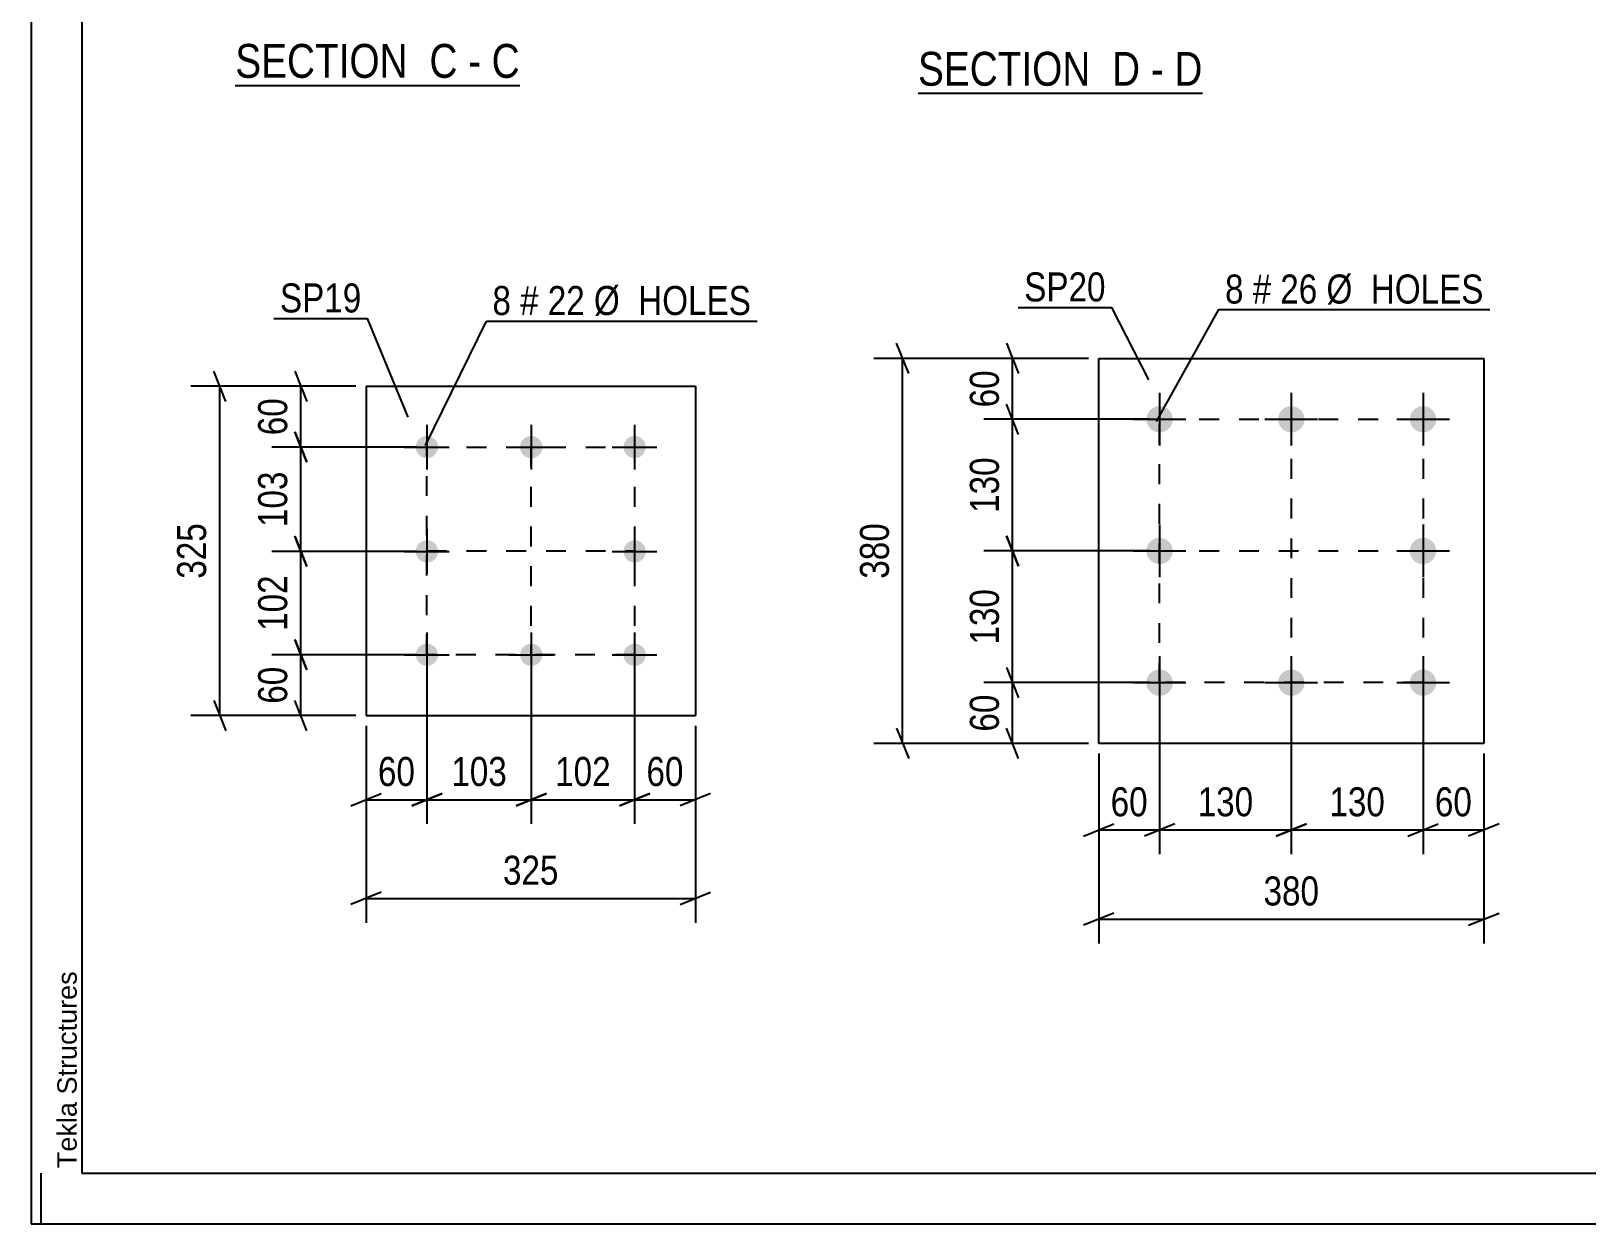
# Model space of a CAD drawing. Header units: millimetres. Extents: x 0 to 841, y 0 to 594.
# Drawn here: x 0 to 153.5, y 0 to 117.7 of the extents above; entities that cross this region are included whole.
import ezdxf

# ---------------------------------------------------------------- set-up
doc = ezdxf.new("R2010")
doc.units = ezdxf.units.MM
doc.linetypes.add('DXK_LINE_DOT2', pattern=[3.9198, 1.9599, -1.9599])
doc.styles.add('Arial', font='arial.ttf', dxfattribs={"height": 0.2})
doc.styles.add('Arial Narrow', font='ARIALN.TTF', dxfattribs={"height": 0.2})

# ---------------------------------------------------------------- blocks, each defined once
blk = doc.blocks.new('Unknown-317311686-1113')
at = {"color": 5, "linetype": 'Continuous'}
for p, q in [((0, 594), (0, 0)), ((5, 589), (5, 5)), ((1, 0), (1, 5)), ((5, 5), (836, 5)), ((0, 0), (841, 0))]:
    blk.add_line(p, q, dxfattribs=at)
at = {"color": 174, "linetype": 'Continuous', "style": 'Arial'}
blk.add_text('Tekla Structures', height=1.9102, rotation=90, dxfattribs=at).set_placement((4.5, 5.5))
blk = doc.blocks.new('Unknown-317311686-46 - 4762')
at = {"color": 6, "linetype": 'Continuous'}
blk.add_line((20.15, 112.37), (48.22, 112.37), dxfattribs=at)
at = {"color": 0, "linetype": 'Continuous'}
for points in [[(38.26, 113.12), (38.26, 116.62), (20.15, 116.62), (20.15, 113.12)], [(42.08, 113.12), (42.08, 116.62), (39.31, 116.62), (39.31, 113.12)], [(44.4, 113.12), (44.4, 116.62), (43.13, 116.62), (43.13, 113.12)], [(48.22, 113.12), (48.22, 116.62), (45.45, 116.62), (45.45, 113.12)]]:
    blk.add_wipeout(points, dxfattribs=at)
at = {"color": 7, "linetype": 'Continuous', "style": 'Arial Narrow'}
for s, p in [('SECTION ', (20.15, 113.12)), ('C', (39.31, 113.12)), ('C', (45.45, 113.12)), ('-', (43.13, 113.12))]:
    blk.add_text(s, height=3.34, dxfattribs=at).set_placement(p)
blk = doc.blocks.new('Unknown-317311686-47 - 5024')
at = {"color": 6, "linetype": 'Continuous'}
blk.add_line((87.53, 111.59), (115.6, 111.59), dxfattribs=at)
at = {"color": 0, "linetype": 'Continuous'}
for points in [[(105.63, 112.34), (105.63, 115.84), (87.53, 115.84), (87.53, 112.34)], [(109.45, 112.34), (109.45, 115.84), (106.68, 115.84), (106.68, 112.34)], [(111.78, 112.34), (111.78, 115.84), (110.5, 115.84), (110.5, 112.34)], [(115.6, 112.34), (115.6, 115.84), (112.83, 115.84), (112.83, 112.34)]]:
    blk.add_wipeout(points, dxfattribs=at)
at = {"color": 7, "linetype": 'Continuous', "style": 'Arial Narrow'}
for s, p in [('SECTION ', (87.53, 112.34)), ('D', (106.68, 112.34)), ('D', (112.83, 112.34)), ('-', (110.5, 112.34))]:
    blk.add_text(s, height=3.34, dxfattribs=at).set_placement(p)
blk = doc.blocks.new('Bolt-317311686-6414 - 6375')
at = {"linetype": 'Continuous'}
for points in [[(39.06, 77.77, -1), (39.06, 75.57, -1)], [(49.36, 77.77, -1), (49.36, 75.57, -1)], [(59.56, 77.77, -1), (59.56, 75.57, -1)], [(39.06, 67.47, -1), (39.06, 65.27, -1)], [(59.56, 67.47, -1), (59.56, 65.27, -1)], [(39.06, 57.27, -1), (39.06, 55.07, -1)], [(49.36, 57.27, -1), (49.36, 55.07, -1)], [(59.56, 57.27, -1), (59.56, 55.07, -1)]]:
    blk.add_hatch(color=1, dxfattribs=at).paths.add_polyline_path(points)
at = {"color": 1, "linetype": 'Continuous'}
for p, q in [((39.06, 78.87), (39.06, 74.47)), ((49.36, 78.87), (49.36, 74.47)), ((59.56, 78.87), (59.56, 74.47)), ((36.86, 76.67), (41.26, 76.67)), ((47.16, 76.67), (51.56, 76.67)), ((57.36, 76.67), (61.76, 76.67)), ((39.06, 68.57), (39.06, 64.17)), ((59.56, 68.57), (59.56, 64.17)), ((36.86, 66.37), (41.26, 66.37)), ((57.36, 66.37), (61.76, 66.37)), ((39.06, 58.37), (39.06, 53.97)), ((49.36, 58.37), (49.36, 53.97)), ((59.56, 58.37), (59.56, 53.97)), ((36.86, 56.17), (41.26, 56.17)), ((47.16, 56.17), (51.56, 56.17)), ((57.36, 56.17), (61.76, 56.17))]:
    blk.add_line(p, q, dxfattribs=at)
blk = doc.blocks.new('Part-317311686-6381 - 6375')
at = {"color": 2, "linetype": 'Continuous'}
for p, q in [((33.06, 82.67), (33.06, 50.17)), ((33.06, 82.67), (65.56, 82.67)), ((65.56, 82.67), (65.56, 50.17)), ((33.06, 50.17), (65.56, 50.17))]:
    blk.add_line(p, q, dxfattribs=at)
blk = doc.blocks.new('Part-317311686-6741 - 6735')
at = {"color": 2, "linetype": 'Continuous'}
for p, q in [((105.37, 47.42), (105.37, 85.42)), ((105.37, 85.42), (143.37, 85.42)), ((143.37, 85.42), (143.37, 47.42)), ((143.37, 47.42), (105.37, 47.42))]:
    blk.add_line(p, q, dxfattribs=at)
blk = doc.blocks.new('Bolt-317311686-6774 - 6735')
at = {"linetype": 'Continuous'}
for points in [[(111.37, 80.72, -1), (111.37, 78.12, -1)], [(124.37, 80.72, -1), (124.37, 78.12, -1)], [(137.37, 80.72, -1), (137.37, 78.12, -1)], [(111.37, 67.72, -1), (111.37, 65.12, -1)], [(137.37, 67.72, -1), (137.37, 65.12, -1)], [(111.37, 54.72, -1), (111.37, 52.12, -1)], [(124.37, 54.72, -1), (124.37, 52.12, -1)], [(137.37, 54.72, -1), (137.37, 52.12, -1)]]:
    blk.add_hatch(color=1, dxfattribs=at).paths.add_polyline_path(points)
at = {"color": 1, "linetype": 'Continuous'}
for p, q in [((111.37, 82.02), (111.37, 76.82)), ((124.37, 82.02), (124.37, 76.82)), ((137.37, 82.02), (137.37, 76.82)), ((108.77, 79.42), (113.97, 79.42)), ((121.77, 79.42), (126.97, 79.42)), ((134.77, 79.42), (139.97, 79.42)), ((111.37, 69.02), (111.37, 63.82)), ((137.37, 69.02), (137.37, 63.82)), ((108.77, 66.42), (113.97, 66.42)), ((134.77, 66.42), (139.97, 66.42)), ((111.37, 56.02), (111.37, 50.82)), ((124.37, 56.02), (124.37, 50.82)), ((137.37, 56.02), (137.37, 50.82)), ((108.77, 53.42), (113.97, 53.42)), ((121.77, 53.42), (126.97, 53.42)), ((134.77, 53.42), (139.97, 53.42))]:
    blk.add_line(p, q, dxfattribs=at)
blk = doc.blocks.new('Rectangle-317311686-6501 - 6375')
at = {"color": 1, "linetype": 'DXK_LINE_DOT2'}
blk.add_lwpolyline([(39.06, 76.67), (59.56, 76.67), (59.56, 56.17), (39.06, 56.17), (39.06, 76.67)], close=True, dxfattribs=at)
blk = doc.blocks.new('Rectangle-317311686-6861 - 6735')
at = {"color": 1, "linetype": 'DXK_LINE_DOT2'}
blk.add_lwpolyline([(111.37, 79.42), (137.37, 79.42), (137.37, 53.42), (111.37, 53.42), (111.37, 79.42)], close=True, dxfattribs=at)
blk = doc.blocks.new('Line-317311686-6487 - 6375')
at = {"color": 1, "linetype": 'DXK_LINE_DOT2'}
blk.add_line((39.06, 66.42), (59.56, 66.42), dxfattribs=at)
blk = doc.blocks.new('Line-317311686-6847 - 6735')
at = {"color": 1, "linetype": 'DXK_LINE_DOT2'}
blk.add_line((111.37, 66.42), (137.37, 66.42), dxfattribs=at)
blk = doc.blocks.new('Line-317311686-6494 - 6375')
at = {"color": 1, "linetype": 'DXK_LINE_DOT2'}
blk.add_line((49.31, 76.67), (49.31, 56.17), dxfattribs=at)
blk = doc.blocks.new('Line-317311686-6854 - 6735')
at = {"color": 1, "linetype": 'DXK_LINE_DOT2'}
blk.add_line((124.37, 79.42), (124.37, 53.42), dxfattribs=at)
blk = doc.blocks.new('StraightDimension-317311686-6420 - 6375')
at = {"color": 7, "linetype": 'Continuous'}
for p, q in [((26.02, 84.17), (27.22, 81.17)), ((32.06, 82.67), (23.77, 82.67)), ((26.62, 76.67), (26.62, 82.67)), ((27.22, 75.17), (26.02, 78.17)), ((38.06, 76.67), (23.77, 76.67))]:
    blk.add_line(p, q, dxfattribs=at)
at = {"color": 0}
blk.add_wipeout([(25.87, 82.1), (21.67, 82.1), (21.67, 77.24), (25.87, 77.24)], dxfattribs=at)
at = {"color": 3, "style": 'Arial Narrow'}
blk.add_text('60', height=2.863, rotation=90.0002, dxfattribs=at).set_placement((25.27, 77.84))
blk = doc.blocks.new('StraightDimension-317311686-6430 - 6375')
at = {"color": 7, "linetype": 'Continuous'}
for p, q in [((26.02, 57.67), (27.22, 54.67)), ((38.06, 56.17), (23.77, 56.17)), ((26.62, 50.17), (26.62, 56.17)), ((27.22, 48.67), (26.02, 51.67)), ((32.06, 50.17), (23.77, 50.17))]:
    blk.add_line(p, q, dxfattribs=at)
at = {"color": 0}
blk.add_wipeout([(25.87, 55.6), (21.67, 55.6), (21.67, 50.74), (25.87, 50.74)], dxfattribs=at)
at = {"color": 3, "style": 'Arial Narrow'}
blk.add_text('60', height=2.863, rotation=90.0002, dxfattribs=at).set_placement((25.27, 51.34))
blk = doc.blocks.new('StraightDimension-317311686-6441 - 6375')
at = {"color": 7, "linetype": 'Continuous'}
for p, q in [((19.22, 81.17), (18.02, 84.17)), ((32.06, 82.67), (15.77, 82.67)), ((18.62, 50.17), (18.62, 82.67)), ((18.02, 51.67), (19.22, 48.67)), ((32.06, 50.17), (15.77, 50.17))]:
    blk.add_line(p, q, dxfattribs=at)
at = {"color": 0}
blk.add_wipeout([(17.87, 69.76), (13.67, 69.76), (13.67, 63.08), (17.87, 63.08)], dxfattribs=at)
at = {"color": 3, "style": 'Arial Narrow'}
blk.add_text('325', height=2.863, rotation=90.0002, dxfattribs=at).set_placement((17.27, 63.68))
blk = doc.blocks.new('StraightDimension-317311686-6456 - 6375')
at = {"color": 7, "linetype": 'Continuous'}
for p, q in [((59.56, 55.17), (59.56, 39.47)), ((65.56, 49.17), (65.56, 39.47)), ((58.06, 41.27), (61.06, 42.47)), ((59.56, 41.87), (65.56, 41.87)), ((67.06, 42.47), (64.06, 41.27))]:
    blk.add_line(p, q, dxfattribs=at)
at = {"color": 0}
blk.add_wipeout([(64.99, 42.62), (64.99, 46.82), (60.13, 46.82), (60.13, 42.62)], dxfattribs=at)
at = {"color": 3, "style": 'Arial Narrow'}
blk.add_text('60', height=2.863, dxfattribs=at).set_placement((60.73, 43.22))
blk = doc.blocks.new('StraightDimension-317311686-9357 - 6375')
at = {"color": 7, "linetype": 'Continuous'}
for p, q in [((26.02, 78.17), (27.22, 75.17)), ((38.06, 76.67), (23.77, 76.67)), ((26.62, 66.37), (26.62, 76.67)), ((27.22, 64.87), (26.02, 67.87)), ((38.06, 66.37), (23.77, 66.37))]:
    blk.add_line(p, q, dxfattribs=at)
at = {"color": 0}
blk.add_wipeout([(25.87, 74.86), (21.67, 74.86), (21.67, 68.18), (25.87, 68.18)], dxfattribs=at)
at = {"color": 3, "style": 'Arial Narrow'}
blk.add_text('103', height=2.863, rotation=90.0002, dxfattribs=at).set_placement((25.27, 68.78))
blk = doc.blocks.new('StraightDimension-317311686-6466 - 6375')
at = {"color": 7, "linetype": 'Continuous'}
for p, q in [((39.06, 55.17), (39.06, 39.47)), ((33.06, 49.17), (33.06, 39.47)), ((31.56, 41.27), (34.56, 42.47)), ((33.06, 41.87), (39.06, 41.87)), ((40.56, 42.47), (37.56, 41.27))]:
    blk.add_line(p, q, dxfattribs=at)
at = {"color": 0}
blk.add_wipeout([(38.49, 42.62), (38.49, 46.82), (33.63, 46.82), (33.63, 42.62)], dxfattribs=at)
at = {"color": 3, "style": 'Arial Narrow'}
blk.add_text('60', height=2.863, dxfattribs=at).set_placement((34.23, 43.22))
blk = doc.blocks.new('StraightDimension-317311686-6477 - 6375')
at = {"color": 7, "linetype": 'Continuous'}
for p, q in [((33.06, 49.17), (33.06, 29.73)), ((65.56, 49.17), (65.56, 29.73)), ((34.56, 32.73), (31.56, 31.53)), ((64.06, 31.53), (67.06, 32.73)), ((33.06, 32.13), (65.56, 32.13))]:
    blk.add_line(p, q, dxfattribs=at)
at = {"color": 0}
blk.add_wipeout([(52.65, 32.88), (52.65, 37.08), (45.97, 37.08), (45.97, 32.88)], dxfattribs=at)
at = {"color": 3, "style": 'Arial Narrow'}
blk.add_text('325', height=2.863, dxfattribs=at).set_placement((46.57, 33.48))
blk = doc.blocks.new('StraightDimension-317311686-9355 - 6375')
at = {"color": 7, "linetype": 'Continuous'}
for p, q in [((26.02, 67.87), (27.22, 64.87)), ((38.06, 66.37), (23.77, 66.37)), ((26.62, 56.17), (26.62, 66.37)), ((27.22, 54.67), (26.02, 57.67)), ((38.06, 56.17), (23.77, 56.17))]:
    blk.add_line(p, q, dxfattribs=at)
at = {"color": 0}
blk.add_wipeout([(25.87, 64.61), (21.67, 64.61), (21.67, 57.93), (25.87, 57.93)], dxfattribs=at)
at = {"color": 3, "style": 'Arial Narrow'}
blk.add_text('102', height=2.863, rotation=90.0002, dxfattribs=at).set_placement((25.27, 58.53))
blk = doc.blocks.new('StraightDimension-317311686-9377 - 6375')
at = {"color": 7, "linetype": 'Continuous'}
for p, q in [((39.06, 55.17), (39.06, 39.47)), ((49.36, 55.17), (49.36, 39.47)), ((37.56, 41.27), (40.56, 42.47)), ((39.06, 41.87), (49.36, 41.87)), ((50.86, 42.47), (47.86, 41.27))]:
    blk.add_line(p, q, dxfattribs=at)
at = {"color": 0}
blk.add_wipeout([(47.55, 42.62), (47.55, 46.82), (40.87, 46.82), (40.87, 42.62)], dxfattribs=at)
at = {"color": 3, "style": 'Arial Narrow'}
blk.add_text('103', height=2.863, dxfattribs=at).set_placement((41.47, 43.22))
blk = doc.blocks.new('StraightDimension-317311686-9379 - 6375')
at = {"color": 7, "linetype": 'Continuous'}
for p, q in [((49.36, 55.17), (49.36, 39.47)), ((59.56, 55.17), (59.56, 39.47)), ((47.86, 41.27), (50.86, 42.47)), ((49.36, 41.87), (59.56, 41.87)), ((61.06, 42.47), (58.06, 41.27))]:
    blk.add_line(p, q, dxfattribs=at)
at = {"color": 0}
blk.add_wipeout([(57.8, 42.62), (57.8, 46.82), (51.12, 46.82), (51.12, 42.62)], dxfattribs=at)
at = {"color": 3, "style": 'Arial Narrow'}
blk.add_text('102', height=2.863, dxfattribs=at).set_placement((51.72, 43.22))
blk = doc.blocks.new('StraightDimension-317311686-6801 - 6735')
at = {"color": 7, "linetype": 'Continuous'}
for p, q in [((86.61, 83.92), (85.41, 86.92)), ((104.37, 85.42), (83.16, 85.42)), ((86.01, 47.42), (86.01, 85.42)), ((85.41, 48.92), (86.61, 45.92)), ((104.37, 47.42), (83.16, 47.42))]:
    blk.add_line(p, q, dxfattribs=at)
at = {"color": 0}
blk.add_wipeout([(85.26, 69.76), (81.06, 69.76), (81.06, 63.08), (85.26, 63.08)], dxfattribs=at)
at = {"color": 3, "style": 'Arial Narrow'}
blk.add_text('380', height=2.863, rotation=90.0002, dxfattribs=at).set_placement((84.66, 63.68))
blk = doc.blocks.new('StraightDimension-317311686-9471 - 6735')
at = {"color": 7, "linetype": 'Continuous'}
for p, q in [((97.46, 77.92), (96.26, 80.92)), ((110.37, 79.42), (94.01, 79.42)), ((96.86, 66.42), (96.86, 79.42)), ((96.26, 67.92), (97.46, 64.92)), ((110.37, 66.42), (94.01, 66.42))]:
    blk.add_line(p, q, dxfattribs=at)
at = {"color": 0}
blk.add_wipeout([(96.11, 76.26), (91.91, 76.26), (91.91, 69.58), (96.11, 69.58)], dxfattribs=at)
at = {"color": 3, "style": 'Arial Narrow'}
blk.add_text('130', height=2.863, rotation=90.0002, dxfattribs=at).set_placement((95.51, 70.18))
blk = doc.blocks.new('StraightDimension-317311686-6790 - 6735')
at = {"color": 7, "linetype": 'Continuous'}
for p, q in [((96.26, 86.92), (97.46, 83.92)), ((104.37, 85.42), (94.01, 85.42)), ((96.86, 79.42), (96.86, 85.42)), ((97.46, 77.92), (96.26, 80.92)), ((110.37, 79.42), (94.01, 79.42))]:
    blk.add_line(p, q, dxfattribs=at)
at = {"color": 0}
blk.add_wipeout([(96.11, 84.85), (91.91, 84.85), (91.91, 79.99), (96.11, 79.99)], dxfattribs=at)
at = {"color": 3, "style": 'Arial Narrow'}
blk.add_text('60', height=2.863, rotation=90.0002, dxfattribs=at).set_placement((95.51, 80.59))
blk = doc.blocks.new('StraightDimension-317311686-6780 - 6735')
at = {"color": 7, "linetype": 'Continuous'}
for p, q in [((96.26, 54.92), (97.46, 51.92)), ((110.37, 53.42), (94.01, 53.42)), ((96.86, 47.42), (96.86, 53.42)), ((97.46, 45.92), (96.26, 48.92)), ((104.37, 47.42), (94.01, 47.42))]:
    blk.add_line(p, q, dxfattribs=at)
at = {"color": 0}
blk.add_wipeout([(96.11, 52.85), (91.91, 52.85), (91.91, 47.99), (96.11, 47.99)], dxfattribs=at)
at = {"color": 3, "style": 'Arial Narrow'}
blk.add_text('60', height=2.863, rotation=90.0002, dxfattribs=at).set_placement((95.51, 48.59))
blk = doc.blocks.new('StraightDimension-317311686-6816 - 6735')
at = {"color": 7, "linetype": 'Continuous'}
for p, q in [((111.37, 52.42), (111.37, 36.48)), ((105.37, 46.42), (105.37, 36.48)), ((103.87, 38.28), (106.87, 39.48)), ((105.37, 38.88), (111.37, 38.88)), ((112.87, 39.48), (109.87, 38.28))]:
    blk.add_line(p, q, dxfattribs=at)
at = {"color": 0}
blk.add_wipeout([(110.8, 39.63), (110.8, 43.83), (105.94, 43.83), (105.94, 39.63)], dxfattribs=at)
at = {"color": 3, "style": 'Arial Narrow'}
blk.add_text('60', height=2.863, dxfattribs=at).set_placement((106.54, 40.23))
blk = doc.blocks.new('StraightDimension-317311686-9491 - 6735')
at = {"color": 7, "linetype": 'Continuous'}
for p, q in [((111.37, 52.42), (111.37, 36.48)), ((124.37, 52.42), (124.37, 36.48)), ((112.87, 39.48), (109.87, 38.28)), ((111.37, 38.88), (124.37, 38.88)), ((122.87, 38.28), (125.87, 39.48))]:
    blk.add_line(p, q, dxfattribs=at)
at = {"color": 0}
blk.add_wipeout([(121.21, 39.63), (121.21, 43.83), (114.53, 43.83), (114.53, 39.63)], dxfattribs=at)
at = {"color": 3, "style": 'Arial Narrow'}
blk.add_text('130', height=2.863, dxfattribs=at).set_placement((115.13, 40.23))
blk = doc.blocks.new('StraightDimension-317311686-6826 - 6735')
at = {"color": 7, "linetype": 'Continuous'}
for p, q in [((137.37, 52.42), (137.37, 36.48)), ((143.37, 46.42), (143.37, 36.48)), ((135.87, 38.28), (138.87, 39.48)), ((137.37, 38.88), (143.37, 38.88)), ((144.87, 39.48), (141.87, 38.28))]:
    blk.add_line(p, q, dxfattribs=at)
at = {"color": 0}
blk.add_wipeout([(142.8, 39.63), (142.8, 43.83), (137.94, 43.83), (137.94, 39.63)], dxfattribs=at)
at = {"color": 3, "style": 'Arial Narrow'}
blk.add_text('60', height=2.863, dxfattribs=at).set_placement((138.54, 40.23))
blk = doc.blocks.new('StraightDimension-317311686-6837 - 6735')
at = {"color": 7, "linetype": 'Continuous'}
for p, q in [((105.37, 46.42), (105.37, 27.68)), ((143.37, 46.42), (143.37, 27.68)), ((106.87, 30.68), (103.87, 29.48)), ((105.37, 30.08), (143.37, 30.08)), ((141.87, 29.48), (144.87, 30.68))]:
    blk.add_line(p, q, dxfattribs=at)
at = {"color": 0}
blk.add_wipeout([(127.71, 30.83), (127.71, 35.03), (121.03, 35.03), (121.03, 30.83)], dxfattribs=at)
at = {"color": 3, "style": 'Arial Narrow'}
blk.add_text('380', height=2.863, dxfattribs=at).set_placement((121.63, 31.43))
blk = doc.blocks.new('StraightDimension-317311686-9469 - 6735')
at = {"color": 7, "linetype": 'Continuous'}
for p, q in [((97.46, 64.92), (96.26, 67.92)), ((110.37, 66.42), (94.01, 66.42)), ((96.86, 53.42), (96.86, 66.42)), ((96.26, 54.92), (97.46, 51.92)), ((110.37, 53.42), (94.01, 53.42))]:
    blk.add_line(p, q, dxfattribs=at)
at = {"color": 0}
blk.add_wipeout([(96.11, 63.26), (91.91, 63.26), (91.91, 56.58), (96.11, 56.58)], dxfattribs=at)
at = {"color": 3, "style": 'Arial Narrow'}
blk.add_text('130', height=2.863, rotation=90.0002, dxfattribs=at).set_placement((95.51, 57.18))
blk = doc.blocks.new('StraightDimension-317311686-9493 - 6735')
at = {"color": 7, "linetype": 'Continuous'}
for p, q in [((124.37, 52.42), (124.37, 36.48)), ((137.37, 52.42), (137.37, 36.48)), ((125.87, 39.48), (122.87, 38.28)), ((124.37, 38.88), (137.37, 38.88)), ((135.87, 38.28), (138.87, 39.48))]:
    blk.add_line(p, q, dxfattribs=at)
at = {"color": 0}
blk.add_wipeout([(134.21, 39.63), (134.21, 43.83), (127.53, 43.83), (127.53, 39.63)], dxfattribs=at)
at = {"color": 3, "style": 'Arial Narrow'}
blk.add_text('130', height=2.863, dxfattribs=at).set_placement((128.13, 40.23))
blk = doc.blocks.new('Mark-317311686-6410 - 6375')
at = {"color": 0}
for points in [[(47.36, 89.71), (47.36, 92.71), (45.53, 92.71), (45.53, 89.71)], [(50.09, 89.71), (50.09, 92.71), (48.26, 92.71), (48.26, 89.71)], [(54.64, 89.71), (54.64, 92.71), (50.99, 92.71), (50.99, 89.71)], [(71.07, 89.71), (71.07, 92.71), (55.54, 92.71), (55.54, 89.71)]]:
    blk.add_wipeout(points, dxfattribs=at)
for points in [[(47.36, 89.71), (47.36, 92.71), (45.53, 92.71), (45.53, 89.71)], [(50.09, 89.71), (50.09, 92.71), (48.26, 92.71), (48.26, 89.71)], [(54.64, 89.71), (54.64, 92.71), (50.99, 92.71), (50.99, 89.71)], [(71.07, 89.71), (71.07, 92.71), (55.54, 92.71), (55.54, 89.71)]]:
    blk.add_wipeout(points, dxfattribs=at)
at = {"color": 7, "linetype": 'Continuous'}
for p, q in [((38.91, 76.83), (44.93, 89.11)), ((44.93, 89.11), (71.67, 89.11))]:
    blk.add_line(p, q, dxfattribs=at)
at = {"color": 3, "style": 'Arial Narrow'}
for s, height, p in [('8', 2.86, (45.53, 89.71)), ('#', 2.86, (48.26, 89.71)), ('22', 2.863, (50.99, 89.71)), ('Ø  HOLES', 2.863, (55.54, 89.71))]:
    blk.add_text(s, height=height, dxfattribs=at).set_placement(p)
blk = doc.blocks.new('Mark-317311686-6377 - 6375')
at = {"color": 0}
blk.add_wipeout([(32.6, 89.96), (32.6, 92.96), (24.56, 92.96), (24.56, 89.96)], dxfattribs=at)
blk.add_wipeout([(32.6, 89.96), (32.6, 92.96), (24.56, 92.96), (24.56, 89.96)], dxfattribs=at)
at = {"color": 30, "linetype": 'Continuous'}
for p in [(23.96, 89.36), (37.21, 79.61)]:
    blk.add_line(p, (33.2, 89.36), dxfattribs=at)
at = {"color": 3, "style": 'Arial Narrow'}
blk.add_text('SP19', height=2.863, dxfattribs=at).set_placement((24.56, 89.96))
blk = doc.blocks.new('Mark-317311686-6737 - 6735')
at = {"color": 0}
blk.add_wipeout([(106.05, 91.05), (106.05, 94.05), (98.01, 94.05), (98.01, 91.05)], dxfattribs=at)
blk.add_wipeout([(106.05, 91.05), (106.05, 94.05), (98.01, 94.05), (98.01, 91.05)], dxfattribs=at)
at = {"color": 30, "linetype": 'Continuous'}
for p in [(97.41, 90.45), (110.3, 83.31)]:
    blk.add_line(p, (106.65, 90.45), dxfattribs=at)
at = {"color": 3, "style": 'Arial Narrow'}
blk.add_text('SP20', height=2.863, dxfattribs=at).set_placement((98.01, 91.05))
blk = doc.blocks.new('Mark-317311686-6770 - 6735')
at = {"color": 0}
for points in [[(119.66, 90.84), (119.66, 93.84), (117.83, 93.84), (117.83, 90.84)], [(122.38, 90.84), (122.38, 93.84), (120.56, 93.84), (120.56, 90.84)], [(126.94, 90.84), (126.94, 93.84), (123.28, 93.84), (123.28, 90.84)], [(143.37, 90.84), (143.37, 93.84), (127.84, 93.84), (127.84, 90.84)]]:
    blk.add_wipeout(points, dxfattribs=at)
for points in [[(119.66, 90.84), (119.66, 93.84), (117.83, 93.84), (117.83, 90.84)], [(122.38, 90.84), (122.38, 93.84), (120.56, 93.84), (120.56, 90.84)], [(126.94, 90.84), (126.94, 93.84), (123.28, 93.84), (123.28, 90.84)], [(143.37, 90.84), (143.37, 93.84), (127.84, 93.84), (127.84, 90.84)]]:
    blk.add_wipeout(points, dxfattribs=at)
at = {"color": 7, "linetype": 'Continuous'}
for p, q in [((111.06, 79.21), (117.23, 90.24)), ((117.23, 90.24), (143.97, 90.24))]:
    blk.add_line(p, q, dxfattribs=at)
at = {"color": 3, "style": 'Arial Narrow'}
for s, height, p in [('8', 2.86, (117.83, 90.84)), ('#', 2.86, (120.56, 90.84)), ('26', 2.863, (123.28, 90.84)), ('Ø  HOLES', 2.863, (127.84, 90.84))]:
    blk.add_text(s, height=height, dxfattribs=at).set_placement(p)

msp = doc.modelspace()

# ---------------------------------------------------------------- block references
for name in ['Unknown-317311686-1113', 'Part-317311686-6741 - 6735', 'Part-317311686-6381 - 6375', 'Bolt-317311686-6774 - 6735', 'Bolt-317311686-6414 - 6375', 'Rectangle-317311686-6861 - 6735', 'Line-317311686-6854 - 6735', 'Rectangle-317311686-6501 - 6375', 'Line-317311686-6494 - 6375', 'Line-317311686-6487 - 6375', 'Line-317311686-6847 - 6735']:
    msp.add_blockref(name, (0, 0))

# ---------------------------------------------------------------- next in the draw order: block references
for name in ['Unknown-317311686-46 - 4762', 'Unknown-317311686-47 - 5024', 'Mark-317311686-6410 - 6375', 'StraightDimension-317311686-6801 - 6735', 'StraightDimension-317311686-6420 - 6375', 'StraightDimension-317311686-6430 - 6375', 'StraightDimension-317311686-6456 - 6375', 'StraightDimension-317311686-6826 - 6735']:
    msp.add_blockref(name, (0, 0))

# ---------------------------------------------------------------- next in the draw order: block references
for name in ['StraightDimension-317311686-6441 - 6375', 'StraightDimension-317311686-9471 - 6735', 'StraightDimension-317311686-6780 - 6735']:
    msp.add_blockref(name, (0, 0))

# ---------------------------------------------------------------- next in the draw order: block references
for name in ['Mark-317311686-6377 - 6375', 'StraightDimension-317311686-6790 - 6735', 'StraightDimension-317311686-9357 - 6375', 'StraightDimension-317311686-6466 - 6375', 'StraightDimension-317311686-6816 - 6735']:
    msp.add_blockref(name, (0, 0))

# ---------------------------------------------------------------- next in the draw order: block references
for name in ['Mark-317311686-6737 - 6735', 'StraightDimension-317311686-9355 - 6375', 'StraightDimension-317311686-9491 - 6735', 'StraightDimension-317311686-6477 - 6375']:
    msp.add_blockref(name, (0, 0))

# ---------------------------------------------------------------- next in the draw order: block references
for name in ['Mark-317311686-6770 - 6735', 'StraightDimension-317311686-9469 - 6735', 'StraightDimension-317311686-9377 - 6375', 'StraightDimension-317311686-6837 - 6735']:
    msp.add_blockref(name, (0, 0))

# ---------------------------------------------------------------- next in the draw order: block references
for name in ['StraightDimension-317311686-9379 - 6375', 'StraightDimension-317311686-9493 - 6735']:
    msp.add_blockref(name, (0, 0))

doc.saveas('drawing.dxf')
